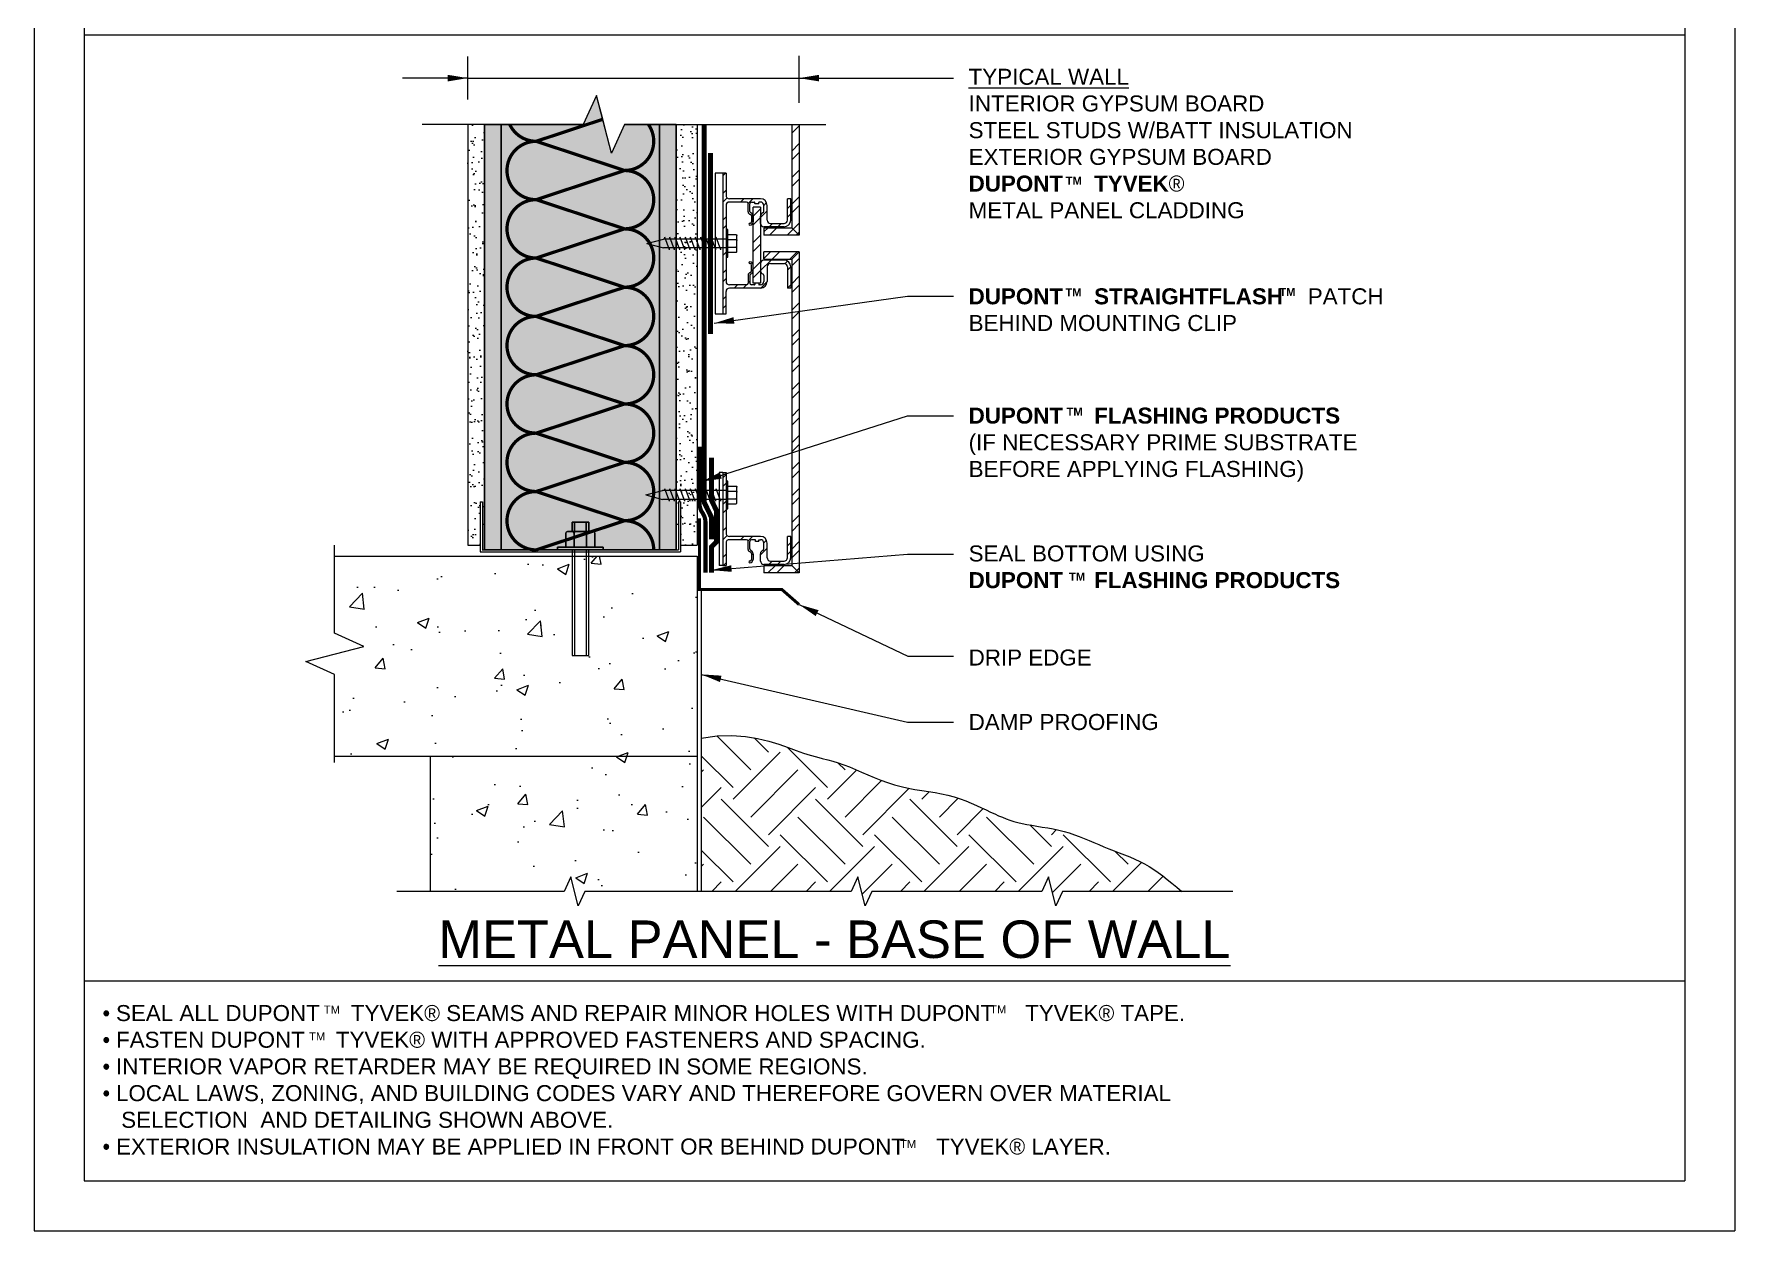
# Model space of a CAD drawing. Extents: x -129 to 51, y 0 to 100.
# Drawn here: x 0 to 51, y 0 to 35.9 of the extents above; entities that cross this region are included whole.
import ezdxf

# ---------------------------------------------------------------- set-up
doc = ezdxf.new("R2010")
doc.units = 0
doc.header["$LTSCALE"] = 1.5
doc.header["$MEASUREMENT"] = 0
doc.linetypes.add('CENTER', pattern=[2, 1.25, -0.25, 0.25, -0.25])
doc.linetypes.add('DASHED', pattern=[0.75, 0.5, -0.25])
doc.layers.get('0').update_dxf_attribs({"linetype": 'CONTINUOUS'})
doc.layers.get('DEFPOINTS').update_dxf_attribs({"linetype": 'CONTINUOUS'})
for name, color, linetype in [('8X11-TTB$0$B', 7, 'CONTINUOUS'), ('CLADDING', 252, 'CONTINUOUS'), ('DUPONT_FLASHING', 253, 'CENTER'), ('FLASHING', 124, 'CONTINUOUS'), ('INSULATION', 40, 'CONTINUOUS'), ('STRAIGHTFLASH', 252, 'CONTINUOUS'), ('STRUCTURE', 252, 'CONTINUOUS'), ('STRUCTURE_SHADING', 254, 'CONTINUOUS'), ('TEXT', 7, 'CONTINUOUS'), ('TITLE', 7, 'CONTINUOUS'), ('TYVEK', 160, 'DASHED')]:
    doc.layers.add(name, color=color, linetype=linetype)
doc.styles.add('DETAILS', font='sanss___.ttf', dxfattribs={"height": 1})
doc.dimstyles.new('TYVEKDETAILS', dxfattribs={"dimscale": 6, "dimtxt": 1.5, "dimasz": 0.1, "dimexe": 0.75, "dimexo": 0.75, "dimgap": 0.75, "dimtad": 0, "dimtih": 1, "dimtoh": 1, "dimdec": 4, "dimzin": 0, "dimtxsty": 'DETAILS', "dimcen": 0.0625, "dimazin": 3, "dimtfac": 1, "dimtdec": 4, "dimtofl": 0, "dimtmove": 0, "dimatfit": 3, "dimtolj": 1, "dimtzin": 0})
pattern_1 = [(37.5, (48.19658, 6.2211), (-0.0157483, 0.481706), [0, -0.38, 0, -0.425, 0, -0.40625]), (7.5, (48.1966, 6.2211), (0.442444, 0.7055365), [0, -0.205, 0, -0.3425, 0, -0.13125]), (327.5, (47.88908, 6.2211), (0.7785355, 0.0014148), [0, -0.125, 0, -0.45, 0, -0.5875]), (317.5, (47.8891, 6.2211), (0.751532, 0.219419), [0, -0.0625, 0, -0.295, 0, -0.3375])]
pattern_2 = [(45, (47.4728, 6.2211), (-0.3977476, 0.3977476), []), (45, (47.738, 6.2211), (-0.3977476, 0.3977476), [])]

# ---------------------------------------------------------------- blocks, each defined once
blk = doc.blocks.new('BRK-SYM')
at = {"linetype": 'CONTINUOUS'}
for points in [[(-0.0788, 0.0011), (-0.0283, 0.1105)], [(-0.0283, 0.1105), (0.0283, -0.1105)], [(-0.4156, 0.0011), (-0.0788, 0.0011)], [(0.0283, -0.1105), (0.0798, 0.0011)], [(0.0798, 0.0011), (0.4167, 0.0011)]]:
    blk.add_lwpolyline(points, dxfattribs=at)

msp = doc.modelspace()

# ---------------------------------------------------------------- hatches: boundary and pattern name
at = {"layer": 'CLADDING'}
h = msp.add_hatch(dxfattribs=at)
h.set_pattern_fill('ANSI32', color=256, scale=1.5, style=0)
h.set_pattern_definition(pattern_2)
h.paths.add_polyline_path([(22.938, 29.356), (22.717, 29.136), (22.717, 19.955), (22.938, 19.734)])
h.paths.add_polyline_path([(22.938, 29.356), (21.882, 29.356), (21.882, 29.136), (22.717, 29.136)])
h.paths.add_polyline_path([(22.717, 30.077), (21.882, 30.077), (21.882, 29.856), (22.938, 29.856)])
h.paths.add_polyline_path([(22.938, 33.167), (22.717, 33.167), (22.717, 30.077), (22.938, 29.856)])
h.paths.add_polyline_path([(22.717, 19.955), (21.882, 19.955), (21.882, 19.734), (22.938, 19.734)])
h = msp.add_hatch(dxfattribs=at)
h.set_pattern_fill('ANSI32', color=256, scale=1.5, style=0)
h.set_pattern_definition(pattern_2)
h.paths.add_polyline_path([(21.982, 28.466), (21.982, 28.906, -0.414214), (22.082, 29.006), (22.487, 29.006, -0.414214), (22.587, 28.906), (22.587, 28.266), (22.687, 28.266), (22.687, 28.906, 0.414214), (22.487, 29.106), (21.882, 29.106, 0.414214), (21.782, 29.006), (21.782, 28.786, 0.317837), (21.849, 28.692, -0.317837), (21.882, 28.644), (21.882, 28.466, -0.414214), (21.782, 28.366), (21.742, 28.366, -0.414214), (21.732, 28.376), (21.732, 28.406, 0.414214), (21.722, 28.416), (21.622, 28.416, 0.414214), (21.612, 28.406), (21.612, 28.376, -0.414214), (21.602, 28.366), (21.512, 28.366, -0.414214), (21.462, 28.416), (21.462, 28.644, -0.317837), (21.495, 28.692, 0.317837), (21.562, 28.786), (21.562, 28.956, 0.414214), (21.462, 29.056, 1), (21.462, 29.006, -0.414214), (21.512, 28.956), (21.512, 28.783, -0.356394), (21.472, 28.734, 0.356394), (21.412, 28.661), (21.412, 28.416, -0.414214), (21.362, 28.366), (20.848, 28.366, -0.414214), (20.748, 28.466), (20.748, 29.475), (20.648, 29.475), (20.648, 27.496), (20.748, 27.496), (20.748, 28.166, -0.414214), (20.848, 28.266), (21.782, 28.266, 0.414214)])
h.paths.add_polyline_path([(20.748, 30.747, -0.414214), (20.848, 30.847), (21.362, 30.847, -0.414214), (21.412, 30.797), (21.412, 30.552, 0.356394), (21.472, 30.478, -0.356394), (21.512, 30.429), (21.512, 30.257, -0.414214), (21.462, 30.207, 1), (21.462, 30.157, 0.414214), (21.562, 30.257), (21.562, 30.427, 0.317837), (21.495, 30.521, -0.317837), (21.462, 30.568), (21.462, 30.797, -0.414214), (21.512, 30.847), (21.602, 30.847, -0.414214), (21.612, 30.837), (21.612, 30.807, 0.414214), (21.622, 30.797), (21.722, 30.797, 0.414214), (21.732, 30.807), (21.732, 30.837, -0.414214), (21.742, 30.847), (21.782, 30.847, -0.414214), (21.882, 30.747), (21.882, 30.568, -0.317837), (21.849, 30.521, 0.317837), (21.782, 30.427), (21.782, 30.207, 0.414214), (21.882, 30.107), (22.487, 30.107, 0.414214), (22.687, 30.307), (22.687, 30.947), (22.587, 30.947), (22.587, 30.307, -0.414214), (22.487, 30.207), (22.082, 30.207, -0.414214), (21.982, 30.307), (21.982, 30.747, 0.414214), (21.782, 30.947), (20.848, 30.947, -0.414214), (20.748, 31.047), (20.748, 31.716), (20.648, 31.716), (20.648, 29.738), (20.748, 29.738)])
h = msp.add_hatch(dxfattribs=at)
h.set_pattern_fill('ANSI32', color=256, scale=1.5, style=0)
h.set_pattern_definition(pattern_2)
h.paths.add_polyline_path([(21.782, 30.697), (21.562, 30.697), (21.562, 28.416), (21.782, 28.416)])
h = msp.add_hatch(dxfattribs=at)
h.set_pattern_fill('ANSI32', color=256, scale=1.5, style=0)
h.set_pattern_definition([(45, (47.4728, 6.4474), (-0.397748, 0.397748), []), (45, (47.738, 6.4474), (-0.397748, 0.397748), [])])
h.paths.add_polyline_path([(20.748, 22.736), (20.648, 22.736), (20.648, 22.196), (20.748, 22.196)])
h.paths.add_polyline_path([(20.748, 21.934), (20.648, 21.934), (20.648, 19.955), (20.748, 19.955), (20.748, 20.625, -0.414214), (20.848, 20.725), (21.362, 20.725, -0.414214), (21.412, 20.675), (21.412, 20.43, 0.356394), (21.472, 20.356, -0.356394), (21.512, 20.307), (21.512, 20.135, -0.414214), (21.462, 20.085, 1), (21.462, 20.035, 0.414214), (21.562, 20.135), (21.562, 20.305, 0.317837), (21.495, 20.399, -0.317837), (21.462, 20.446), (21.462, 20.675, -0.414214), (21.512, 20.725), (21.632, 20.725), (21.632, 20.675), (21.732, 20.675), (21.732, 20.725), (21.782, 20.725, -0.414214), (21.882, 20.625), (21.882, 20.446, -0.317837), (21.849, 20.399, 0.317837), (21.782, 20.305), (21.782, 20.085, 0.414214), (21.882, 19.985), (22.487, 19.985, 0.414214), (22.687, 20.185), (22.687, 20.825), (22.587, 20.825), (22.587, 20.185, -0.414214), (22.487, 20.085), (22.082, 20.085, -0.414214), (21.982, 20.185), (21.982, 20.625, 0.414214), (21.782, 20.825), (20.848, 20.825, -0.414214), (20.748, 20.925)])
at = {"layer": 'STRUCTURE', "linetype": 'CONTINUOUS'}
h = msp.add_hatch(dxfattribs=at)
h.set_pattern_fill('AR-SAND,_I', color=253, scale=0.25, style=2)
h.set_pattern_definition(pattern_1)
h.paths.add_polyline_path([(13.506, 33.167), (13.006, 33.167), (13.006, 20.56), (13.381, 20.56), (13.381, 21.856), (13.444, 21.856), (13.444, 20.418), (13.506, 20.418)])
h = msp.add_hatch(dxfattribs=at)
h.set_pattern_fill('AR-SAND,_I', color=253, scale=0.25, style=2)
h.set_pattern_definition(pattern_1)
h.paths.add_polyline_path([(19.881, 33.167), (19.612, 33.167), (19.256, 33.167), (19.256, 20.418), (19.319, 20.418), (19.319, 21.856), (19.381, 21.856), (19.381, 20.56), (19.881, 20.56)])
h = msp.add_hatch(dxfattribs=at)
h.set_pattern_fill('AR-CONC', color=256, scale=0.5, style=0)
h.set_pattern_definition([(50, (47.4728, 6.221), (3.5863, -0.31376), [0.375, -4.125]), (355, (47.473, 6.221), (-0.69376, 3.76096), [0.3, -3.3]), (100.451, (47.7717, 6.195), (2.89255, 3.4472), [0.3187, -3.5057]), (46.184, (47.473, 7.221), (5.3362, -0.8276), [0.5625, -6.1875]), (96.636, (47.9175, 7.152), (4.6733, 4.8706), [0.47805, -5.25856]), (351.184, (47.473, 7.221), (4.6733, 4.8706), [0.45, -4.95]), (21, (47.9728, 6.971), (2.98454, -2.0131), [0.375, -4.125]), (326, (47.973, 6.971), (1.21658, 3.62575), [0.3, -3.3]), (71.451, (48.2215, 6.8033), (4.2011, 1.61265), [0.3187, -3.5057]), (37.5, (47.4728, 6.2211), (0.0608, 1.66447), [0, -3.26, 0, -3.35, 0, -3.3125]), (7.5, (47.4728, 6.2211), (1.31535, 1.97206), [0, -1.91, 0, -3.185, 0, -1.2625]), (327.5, (46.3578, 6.2211), (2.66911, -0.112774), [0, -1.25, 0, -3.9, 0, -5.175]), (317.5, (45.8578, 6.221), (2.91593, 0.50052), [0, -1.625, 0, -2.59, 0, -3.675])])
h.paths.add_polyline_path([(19.881, 20.231), (16.631, 20.231), (16.631, 17.25), (16.131, 17.25), (16.131, 20.231), (9.011, 20.231), (9.011, 17.923), (9.884, 17.52), (8.154, 17.076), (9.011, 16.681), (9.011, 14.231), (19.881, 14.231)])
h.paths.add_polyline_path([(19.881, 14.231), (11.881, 14.231), (11.881, 10.179), (15.896, 10.179), (16.098, 10.616), (16.32, 9.751), (16.517, 10.179), (19.881, 10.179)])
h.paths.add_polyline_path([(16.631, 20.231), (16.556, 20.231), (16.556, 17.25), (16.631, 17.25)], flags=17)
h.paths.add_polyline_path([(16.556, 20.231), (16.206, 20.231), (16.206, 17.25), (16.556, 17.25)], flags=17)
h.paths.add_polyline_path([(16.206, 20.231), (16.131, 20.231), (16.131, 17.25), (16.206, 17.25)], flags=17)
at = {"layer": 'STRUCTURE'}
h = msp.add_hatch(dxfattribs=at)
h.set_pattern_fill('EARTH', color=256, scale=8, angle=45, style=0)
h.set_pattern_definition([(45, (47.4728, 6.221), (2e-16, 2.82843), [2, -2]), (45, (46.9425, 6.7514), (2e-16, 2.82843), [2, -2]), (45, (46.4122, 7.2818), (2e-16, 2.82843), [2, -2]), (135, (46.4122, 7.6353), (-2.82843, 4e-16), [2, -2]), (135, (46.9425, 8.1656), (-2.82843, 4e-16), [2, -2]), (135, (47.4728, 8.696), (-2.82843, 4e-16), [2, -2])])
h.paths.add_polyline_path([(30.069, 12.136), (29.913, 12.162), (29.764, 12.188), (29.624, 12.216), (29.494, 12.246), (29.373, 12.279), (29.258, 12.316), (29.146, 12.356), (29.036, 12.401), (28.923, 12.449), (28.807, 12.502), (28.683, 12.56), (28.551, 12.623), (28.41, 12.689), (28.26, 12.757), (28.102, 12.825), (27.937, 12.891), (27.765, 12.954), (27.586, 13.011), (27.401, 13.062), (27.211, 13.105), (27.017, 13.141), (26.818, 13.174), (26.616, 13.207), (26.413, 13.24), (26.208, 13.278), (26.003, 13.322), (25.798, 13.376), (25.594, 13.441), (25.393, 13.514), (25.194, 13.593), (25, 13.676), (24.81, 13.758), (24.626, 13.838), (24.448, 13.912), (24.277, 13.978), (24.114, 14.034), (23.955, 14.082), (23.796, 14.125), (23.632, 14.168), (23.46, 14.214), (23.276, 14.266), (23.075, 14.328), (22.853, 14.403), (22.607, 14.493), (22.334, 14.59), (22.031, 14.685), (21.697, 14.767), (21.33, 14.827), (20.927, 14.856), (20.487, 14.843), (20.006, 14.779), (20.006, 10.179), (24.497, 10.179), (24.699, 10.616), (24.921, 9.751), (25.118, 10.179), (30.213, 10.179), (30.414, 10.616), (30.636, 9.751), (30.834, 10.179), (34.412, 10.179), (34.265, 10.305), (34.12, 10.427), (33.98, 10.541), (33.844, 10.647), (33.71, 10.745), (33.576, 10.837), (33.439, 10.923), (33.299, 11.002), (33.154, 11.077), (33.004, 11.147), (32.851, 11.213), (32.696, 11.277), (32.54, 11.338), (32.384, 11.399), (32.229, 11.459), (32.077, 11.52), (31.927, 11.582), (31.78, 11.645), (31.634, 11.707), (31.488, 11.767), (31.341, 11.826), (31.193, 11.881), (31.041, 11.932), (30.885, 11.977), (30.724, 12.017), (30.56, 12.052), (30.395, 12.082), (30.23, 12.11)])
at = {"layer": 'STRUCTURE_SHADING', "linetype": 'CONTINUOUS'}
h = msp.add_hatch(color=256, dxfattribs=at)
h.paths.add_polyline_path([(15.056, 32.668, -0.289176), (14.266, 33.167), (14.006, 33.167), (14.006, 20.418), (15.056, 20.418, -1), (15.056, 22.168, -1), (15.056, 23.918, -1), (15.056, 25.668, -1), (15.056, 27.418, -1), (15.056, 29.168, -1), (15.056, 30.918, -1)])
h.paths.add_polyline_path([(18.756, 33.167), (18.425, 33.167, -0.605207), (17.706, 31.793, -1), (17.706, 30.043, -1), (17.706, 28.293, -1), (17.706, 26.543, -1), (17.706, 24.793, -1), (17.706, 23.043), (15.056, 23.918, 1), (15.056, 22.168, 1), (15.056, 20.418), (15.944, 20.712), (15.944, 20.916, -0.414214), (15.994, 20.966), (16.131, 20.966), (16.131, 21.25), (16.631, 21.25), (16.631, 20.966), (16.716, 20.966), (17.706, 21.293, -0.414214), (18.581, 20.418), (18.756, 20.418)])
h.paths.add_polyline_path([(16.867, 34.041), (16.464, 33.167), (14.266, 33.167, 0.289176), (15.056, 32.668), (17.05, 33.327)])
h.paths.add_polyline_path([(17.05, 33.327), (15.056, 32.668), (17.706, 31.793, 0.605207), (18.425, 33.167), (17.706, 33.167), (17.311, 32.31)])
h.paths.add_polyline_path([(17.706, 31.793), (15.056, 32.668, 1), (15.056, 30.918)])
h.paths.add_polyline_path([(17.706, 31.793), (15.056, 30.918), (17.706, 30.043, 1)], flags=17)
h.paths.add_polyline_path([(17.706, 30.043), (15.056, 30.918, 1), (15.056, 29.168)])
h.paths.add_polyline_path([(17.706, 30.043), (15.056, 29.168), (17.706, 28.293, 1)], flags=17)
h.paths.add_polyline_path([(15.056, 29.168, 1), (15.056, 27.418), (17.706, 28.293)])
h.paths.add_polyline_path([(17.706, 28.293), (15.056, 27.418), (17.706, 26.543, 1)], flags=17)
h.paths.add_polyline_path([(15.056, 27.418, 1), (15.056, 25.668), (17.706, 26.543)])
h.paths.add_polyline_path([(17.706, 26.543), (15.056, 25.668), (17.706, 24.793, 1)], flags=17)
h.paths.add_polyline_path([(15.056, 25.668, 1), (15.056, 23.918), (17.706, 24.793)])
h.paths.add_polyline_path([(17.706, 24.793), (15.056, 23.918), (17.706, 23.043, 1)], flags=17)
h.paths.add_polyline_path([(17.706, 21.293), (16.716, 20.966), (16.769, 20.966, -0.414214), (16.819, 20.916), (16.819, 20.504), (17.069, 20.504), (17.069, 20.418), (18.581, 20.418, 0.414214)], flags=17)
h.paths.add_polyline_path([(17.069, 20.504), (15.694, 20.504), (15.694, 20.418), (17.069, 20.418)], flags=17)
h.paths.add_polyline_path([(15.694, 20.504), (15.944, 20.504), (15.944, 20.712), (15.056, 20.418), (15.694, 20.418)], flags=17)
h.paths.add_polyline_path([(16.194, 20.794), (15.944, 20.712), (15.944, 20.504), (16.194, 20.504)], flags=17)
h.paths.add_polyline_path([(16.569, 20.916, 0.007613), (16.569, 20.918), (16.194, 20.794), (16.194, 20.504), (16.569, 20.504)], flags=17)
h.paths.add_polyline_path([(16.819, 20.916, 0.414214), (16.769, 20.966), (16.716, 20.966), (16.569, 20.918, 0.007691), (16.569, 20.916), (16.569, 20.504), (16.819, 20.504)], flags=17)
h.paths.add_polyline_path([(16.716, 20.966), (16.619, 20.966, 0.405232), (16.569, 20.918)], flags=16)
h.paths.add_polyline_path([(16.619, 20.966), (16.556, 20.966), (16.519, 20.966, -0.405322), (16.569, 20.918), (16.569, 20.918, -0.405232)], flags=17)
h.paths.add_polyline_path([(16.519, 20.966), (16.244, 20.966, 0.414214), (16.194, 20.916), (16.194, 20.794), (16.569, 20.918, 0.405322)], flags=17)
h.paths.add_polyline_path([(16.244, 20.966), (16.206, 20.966), (16.144, 20.966, -0.414214), (16.194, 20.916, -0.414214)], flags=17)
h.paths.add_polyline_path([(16.194, 20.916, 0.414214), (16.144, 20.966), (16.131, 20.966), (15.994, 20.966, 0.414214), (15.944, 20.916), (15.944, 20.712), (16.194, 20.794)], flags=17)
h.paths.add_polyline_path([(16.206, 21.25), (16.131, 21.25), (16.131, 20.966), (16.206, 20.966)], flags=17)
h.paths.add_polyline_path([(16.556, 21.25), (16.206, 21.25), (16.206, 20.966), (16.556, 20.966)], flags=17)
h.paths.add_polyline_path([(16.631, 21.25), (16.556, 21.25), (16.556, 20.966), (16.631, 20.966)], flags=17)
for points in [[(14.006, 33.167), (13.506, 33.167), (13.506, 20.418), (14.006, 20.418)], [(19.256, 33.167), (18.756, 33.167), (18.756, 20.418), (19.256, 20.418)]]:
    msp.add_hatch(color=256, dxfattribs=at).paths.add_polyline_path(points)

# ---------------------------------------------------------------- linework, layer by layer
at = {"layer": '8X11-TTB$0$B', "color": 7}
for p, q in [((1.5, 64.5), (1.5, 1.5)), ((49.5, 64.5), (49.5, 1.5)), ((1.5, 7.5), (49.5, 7.5)), ((1.5, 1.5), (49.5, 1.5))]:
    msp.add_line(p, q, dxfattribs=at)
at = {"layer": 'CLADDING'}
for p, q in [((22.717, 33.167), (22.717, 30.077)), ((22.938, 33.167), (22.938, 29.856)), ((20.748, 31.716), (20.748, 31.047)), ((20.748, 30.747), (20.748, 28.466)), ((21.782, 30.947), (20.848, 30.947)), ((21.362, 30.847), (20.848, 30.847)), ((21.412, 30.552), (21.412, 30.797)), ((21.462, 30.568), (21.462, 30.797)), ((21.512, 30.847), (21.602, 30.847)), ((21.562, 28.416), (21.562, 30.697)), ((21.782, 30.697), (21.562, 30.697)), ((21.612, 30.807), (21.612, 30.837)), ((21.722, 30.797), (21.622, 30.797)), ((21.732, 30.807), (21.732, 30.837)), ((21.782, 30.847), (21.742, 30.847)), ((21.782, 30.697), (21.782, 28.416)), ((21.882, 30.568), (21.882, 30.747)), ((21.982, 30.307), (21.982, 30.747)), ((22.587, 30.307), (22.587, 30.947)), ((22.687, 30.947), (22.587, 30.947)), ((22.687, 30.307), (22.687, 30.947)), ((21.512, 30.477), (21.512, 30.477)), ((21.512, 30.429), (21.512, 30.257)), ((21.562, 30.427), (21.562, 30.257)), ((21.782, 30.207), (21.782, 30.427)), ((21.882, 30.527), (21.882, 30.527)), ((22.487, 30.107), (21.882, 30.107)), ((22.082, 30.207), (22.487, 30.207)), ((21.882, 30.077), (22.717, 30.077)), ((21.882, 30.077), (21.882, 29.856)), ((22.938, 29.856), (21.882, 29.856)), ((22.717, 30.077), (22.938, 29.856)), ((22.938, 29.356), (21.882, 29.356)), ((21.882, 29.136), (21.882, 29.356)), ((21.882, 29.136), (22.717, 29.136)), ((22.487, 29.106), (21.882, 29.106)), ((22.717, 29.136), (22.938, 29.356)), ((22.717, 29.136), (22.717, 19.955)), ((22.938, 29.356), (22.938, 19.734)), ((21.412, 28.661), (21.412, 28.416)), ((21.462, 28.644), (21.462, 28.416)), ((21.512, 28.783), (21.512, 28.956)), ((21.512, 28.736), (21.512, 28.736)), ((21.562, 28.786), (21.562, 28.956)), ((21.782, 29.006), (21.782, 28.786)), ((21.882, 28.686), (21.882, 28.686)), ((21.882, 28.644), (21.882, 28.466)), ((21.982, 28.906), (21.982, 28.466)), ((22.082, 29.006), (22.487, 29.006)), ((22.587, 28.906), (22.587, 28.266)), ((22.687, 28.906), (22.687, 28.266)), ((20.748, 27.496), (20.748, 28.166)), ((21.362, 28.366), (20.848, 28.366)), ((21.782, 28.266), (20.848, 28.266)), ((21.602, 28.366), (21.512, 28.366)), ((21.782, 28.416), (21.562, 28.416)), ((21.612, 28.406), (21.612, 28.376)), ((21.732, 28.406), (21.732, 28.376)), ((21.782, 28.366), (21.742, 28.366)), ((22.687, 28.266), (22.587, 28.266)), ((20.427, 27.496), (20.748, 27.496)), ((20.648, 22.736), (20.538, 22.736)), ((20.648, 22.736), (20.748, 22.736)), ((20.748, 22.736), (20.748, 20.925)), ((20.748, 20.625), (20.748, 19.955)), ((21.782, 20.825), (20.848, 20.825)), ((21.362, 20.725), (20.848, 20.725)), ((21.412, 20.43), (21.412, 20.675)), ((21.462, 20.446), (21.462, 20.675)), ((21.632, 20.725), (21.512, 20.725)), ((21.632, 20.675), (21.632, 20.725)), ((21.732, 20.675), (21.632, 20.675)), ((21.732, 20.675), (21.732, 20.725)), ((21.732, 20.725), (21.782, 20.725)), ((21.882, 20.446), (21.882, 20.625)), ((21.882, 20.405), (21.882, 20.405)), ((21.982, 20.185), (21.982, 20.625)), ((22.587, 20.185), (22.587, 20.825)), ((22.687, 20.825), (22.587, 20.825)), ((22.687, 20.185), (22.687, 20.825)), ((20.648, 19.955), (20.748, 19.955)), ((21.512, 20.355), (21.512, 20.355)), ((21.512, 20.307), (21.512, 20.135)), ((21.562, 20.305), (21.562, 20.135)), ((21.782, 20.085), (21.782, 20.305)), ((22.487, 19.985), (21.882, 19.985)), ((21.882, 19.955), (22.717, 19.955)), ((21.882, 19.955), (21.882, 19.734)), ((22.082, 20.085), (22.487, 20.085)), ((22.717, 19.955), (22.938, 19.734)), ((22.938, 19.734), (21.882, 19.734))]:
    msp.add_line(p, q, dxfattribs=at)
for centre, radius, start, end in [((20.848, 31.047), 0.1, 180, 270), ((20.848, 30.747), 0.1, 90, 180), ((21.362, 30.797), 0.05, 360, 90), ((21.512, 30.797), 0.05, 90, 180), ((21.602, 30.837), 0.01, 0, 90), ((21.622, 30.807), 0.01, 180, 270), ((21.722, 30.807), 0.01, 270, 0), ((21.742, 30.837), 0.01, 90, 180), ((21.782, 30.747), 0.2, 0, 90), ((21.782, 30.747), 0.1, 0, 90), ((21.487, 30.552), 0.075, 180, 258.463), ((21.462, 30.182), 0.025, 90, 270), ((21.512, 30.568), 0.05, 180, 250.5288), ((21.462, 30.257), 0.1, 270, 0), ((21.462, 30.257), 0.05, 270, 0), ((21.462, 30.429), 0.05, 0, 78.463), ((21.462, 30.427), 0.1, 0, 70.5288), ((21.882, 30.427), 0.1, 109.4712, 180), ((21.882, 30.207), 0.1, 180, 270), ((21.832, 30.568), 0.05, 289.4712, 0), ((22.082, 30.307), 0.1, 180, 270), ((22.487, 30.307), 0.1, 270, 0), ((22.487, 30.307), 0.2, 270, 0), ((21.882, 29.006), 0.1, 90, 180), ((22.487, 28.906), 0.2, 0, 90), ((21.487, 28.661), 0.075, 101.537, 180), ((21.462, 29.031), 0.025, 90, 270), ((21.462, 28.956), 0.1, 0, 90), ((21.462, 28.956), 0.05, 0, 90), ((21.512, 28.644), 0.05, 109.4712, 180), ((21.462, 28.783), 0.05, 281.537, 0), ((21.462, 28.786), 0.1, 289.4712, 0), ((21.882, 28.786), 0.1, 180, 250.5288), ((21.832, 28.644), 0.05, 0, 70.5288), ((22.082, 28.906), 0.1, 90, 180), ((22.487, 28.906), 0.1, 0, 90), ((20.848, 28.466), 0.1, 180, 270), ((20.848, 28.166), 0.1, 90, 180), ((21.362, 28.416), 0.05, 270, 0), ((21.512, 28.416), 0.05, 180, 270), ((21.602, 28.376), 0.01, 270, 0), ((21.622, 28.406), 0.01, 90, 180), ((21.722, 28.406), 0.01, 0, 90), ((21.742, 28.376), 0.01, 180, 270), ((21.782, 28.466), 0.1, 270, 0), ((21.782, 28.466), 0.2, 270, 0), ((20.848, 20.925), 0.1, 180, 270), ((20.848, 20.625), 0.1, 90, 180), ((21.362, 20.675), 0.05, 360, 90), ((21.487, 20.43), 0.075, 180, 258.463), ((21.512, 20.675), 0.05, 90, 180), ((21.512, 20.446), 0.05, 180, 250.5288), ((21.782, 20.625), 0.2, 360, 90), ((21.782, 20.625), 0.1, 360, 90), ((21.832, 20.446), 0.05, 289.4712, 0), ((21.462, 20.06), 0.025, 90, 270), ((21.462, 20.135), 0.1, 270, 0), ((21.462, 20.135), 0.05, 270, 0), ((21.462, 20.307), 0.05, 0, 78.463), ((21.462, 20.305), 0.1, 0, 70.5288), ((21.882, 20.305), 0.1, 109.4712, 180), ((21.882, 20.085), 0.1, 180, 270), ((22.082, 20.185), 0.1, 180, 270), ((22.487, 20.185), 0.1, 270, 360), ((22.487, 20.185), 0.2, 270, 360)]:
    msp.add_arc(centre, radius, start, end, dxfattribs=at)
at = {"layer": 'DEFPOINTS'}
for p, q in [((0, 66), (0, 0)), ((51, 66), (51, 0)), ((0, 0), (51, 0))]:
    msp.add_line(p, q, dxfattribs=at)
at = {"layer": 'DUPONT_FLASHING', "const_width": 0.125}
msp.add_lwpolyline([(19.954, 23.518), (19.954, 21.814, 0.152741), (20.043, 21.529, -0.152741), (20.132, 21.244), (20.132, 19.734)], format="xyb", dxfattribs=at)
at = {"layer": 'FLASHING', "const_width": 0.09}
msp.add_lwpolyline([(19.954, 21.366), (19.954, 19.234), (22.419, 19.234), (22.938, 18.78)], dxfattribs=at)
msp.add_lwpolyline([(19.954, 19.011), (19.954, 19.011)], close=True, dxfattribs=at)
at = {"layer": 'INSULATION', "const_width": 0.0975}
for points in [[(14.266, 33.167, 0.289176), (15.056, 32.668)], [(17.706, 31.793, 0.605207), (18.425, 33.167, 0.605207)], [(17.706, 31.793), (15.056, 32.668, 1), (15.056, 30.918)], [(17.706, 30.043, 1), (17.706, 31.793), (15.056, 30.918)], [(17.706, 30.043), (15.056, 30.918, 1), (15.056, 29.168)], [(17.706, 28.293, 1), (17.706, 30.043), (15.056, 29.168)], [(17.706, 28.293), (15.056, 29.168, 1), (15.056, 27.418)], [(17.706, 26.543, 1), (17.706, 28.293), (15.056, 27.418)], [(17.706, 26.543), (15.056, 27.418, 1), (15.056, 25.668)], [(17.706, 24.793, 1), (17.706, 26.543), (15.056, 25.668)], [(17.706, 24.793), (15.056, 25.668, 1), (15.056, 23.918)], [(17.706, 23.043, 1), (17.706, 24.793), (15.056, 23.918)], [(17.706, 23.043), (15.056, 23.918, 1), (15.056, 22.168)], [(17.706, 21.293, 1), (17.706, 23.043), (15.056, 22.168)], [(17.706, 21.293), (15.056, 22.168, 1), (15.056, 20.418)], [(18.581, 20.418, 0.414214), (17.706, 21.293), (15.056, 20.418)]]:
    msp.add_lwpolyline(points, format="xyb", dxfattribs=at)
msp.add_lwpolyline([(17.05, 33.327), (15.056, 32.668)], dxfattribs=at)
at = {"layer": 'STRAIGHTFLASH', "linetype": 'CONTINUOUS', "const_width": 0.15}
for points in [[(20.285, 26.892), (20.285, 32.321)], [(20.312, 23.188), (20.312, 21.909), (20.459, 21.6), (20.459, 21.327)], [(20.312, 19.734), (20.312, 20.513), (20.459, 20.66), (20.459, 21.327)]]:
    msp.add_lwpolyline(points, dxfattribs=at)
at = {"layer": 'STRUCTURE'}
for p, q in [((13.506, 33.167), (11.642, 33.167)), ((13.006, 33.167), (13.006, 20.56)), ((13.506, 33.167), (13.506, 20.418)), ((14.006, 33.167), (14.006, 20.418)), ((18.756, 33.167), (18.756, 20.418)), ((19.256, 33.167), (19.256, 20.418)), ((19.256, 33.167), (19.881, 33.167)), ((19.76, 33.167), (23.738, 33.167)), ((19.881, 33.167), (19.881, 20.56)), ((20.427, 31.716), (20.427, 27.496)), ((20.748, 31.716), (20.427, 31.716)), ((20.648, 31.716), (20.648, 27.496)), ((18.377, 29.606), (18.872, 29.738)), ((18.377, 29.606), (18.872, 29.475)), ((20.748, 29.738), (18.872, 29.738)), ((20.748, 29.475), (18.872, 29.475)), ((20.538, 22.736), (20.538, 19.955)), ((20.648, 22.736), (20.648, 19.955)), ((18.347, 22.065), (18.842, 22.196)), ((18.347, 22.065), (18.842, 21.934)), ((20.748, 22.196), (18.842, 22.196)), ((20.748, 21.934), (18.842, 21.934)), ((13.381, 21.856), (13.381, 20.356)), ((13.381, 21.856), (13.444, 21.856)), ((13.444, 21.856), (13.444, 20.418)), ((19.319, 21.856), (19.319, 20.418)), ((19.381, 21.856), (19.319, 21.856)), ((19.381, 21.856), (19.381, 20.356)), ((16.206, 21.25), (16.206, 20.966)), ((16.556, 21.25), (16.556, 20.966)), ((13.006, 20.56), (13.381, 20.56)), ((13.444, 20.418), (19.319, 20.418)), ((16.131, 20.418), (16.131, 17.25)), ((16.631, 20.418), (16.131, 20.418)), ((16.206, 20.418), (16.206, 17.25)), ((16.556, 20.418), (16.556, 17.25)), ((16.631, 17.25), (16.631, 20.418)), ((19.381, 20.56), (19.881, 20.56)), ((9.011, 20.231), (19.881, 20.231)), ((13.381, 20.356), (19.381, 20.356)), ((19.881, 20.231), (19.881, 14.231)), ((20.648, 19.955), (20.538, 19.955)), ((20.006, 19.234), (20.006, 10.179)), ((16.131, 17.25), (16.631, 17.25)), ((9.011, 14.231), (19.881, 14.231)), ((11.881, 14.231), (11.881, 10.179)), ((19.881, 14.231), (19.881, 10.179)), ((15.896, 10.179), (10.881, 10.179)), ((24.497, 10.179), (16.517, 10.179)), ((30.213, 10.179), (25.118, 10.179)), ((35.949, 10.179), (30.834, 10.179))]:
    msp.add_line(p, q, dxfattribs=at)
at = {"layer": 'STRUCTURE', "linetype": 'CONTINUOUS'}
for p, q in [((19.051, 29.419), (18.912, 29.794)), ((18.912, 29.738), (18.912, 29.794)), ((19.205, 29.419), (19.066, 29.794)), ((19.066, 29.738), (19.066, 29.794)), ((19.36, 29.419), (19.221, 29.794)), ((19.221, 29.738), (19.221, 29.794)), ((19.514, 29.419), (19.375, 29.794)), ((19.375, 29.738), (19.375, 29.794)), ((19.669, 29.419), (19.53, 29.794)), ((19.53, 29.738), (19.53, 29.794)), ((19.823, 29.419), (19.684, 29.794)), ((19.684, 29.738), (19.684, 29.794)), ((19.978, 29.419), (19.838, 29.794)), ((19.838, 29.738), (19.838, 29.794)), ((20.132, 29.419), (19.993, 29.794)), ((19.993, 29.738), (19.993, 29.794)), ((20.286, 29.419), (20.147, 29.794)), ((20.147, 29.738), (20.147, 29.794)), ((20.441, 29.419), (20.302, 29.794)), ((20.302, 29.738), (20.302, 29.794)), ((20.595, 29.419), (20.456, 29.794)), ((20.456, 29.738), (20.456, 29.794)), ((19.051, 29.419), (19.051, 29.475)), ((19.205, 29.419), (19.205, 29.475)), ((19.36, 29.419), (19.36, 29.475)), ((19.514, 29.419), (19.514, 29.475)), ((19.669, 29.419), (19.669, 29.475)), ((19.823, 29.419), (19.823, 29.475)), ((19.978, 29.419), (19.978, 29.475)), ((20.132, 29.419), (20.132, 29.475)), ((20.286, 29.419), (20.286, 29.475)), ((20.441, 29.419), (20.441, 29.475)), ((20.595, 29.419), (20.595, 29.475)), ((19.051, 21.878), (18.912, 22.253)), ((18.912, 22.196), (18.912, 22.253)), ((19.051, 21.878), (19.051, 21.934)), ((19.205, 21.878), (19.066, 22.253)), ((19.066, 22.196), (19.066, 22.253)), ((19.205, 21.878), (19.205, 21.934)), ((19.36, 21.878), (19.221, 22.253)), ((19.221, 22.196), (19.221, 22.253)), ((19.36, 21.878), (19.36, 21.934)), ((19.514, 21.878), (19.375, 22.253)), ((19.375, 22.196), (19.375, 22.253)), ((19.514, 21.878), (19.514, 21.934)), ((19.669, 21.878), (19.53, 22.253)), ((19.53, 22.196), (19.53, 22.253)), ((19.669, 21.878), (19.669, 21.934)), ((19.823, 21.878), (19.684, 22.253)), ((19.684, 22.196), (19.684, 22.253)), ((19.823, 21.878), (19.823, 21.934)), ((19.978, 21.878), (19.838, 22.253)), ((19.838, 22.196), (19.838, 22.253)), ((19.978, 21.878), (19.978, 21.934)), ((20.132, 21.878), (19.993, 22.253)), ((19.993, 22.196), (19.993, 22.253)), ((20.132, 21.878), (20.132, 21.934)), ((20.286, 21.878), (20.147, 22.253)), ((20.147, 22.196), (20.147, 22.253)), ((20.286, 21.878), (20.286, 21.934)), ((20.441, 21.878), (20.302, 22.253)), ((20.302, 22.196), (20.302, 22.253)), ((20.441, 21.878), (20.441, 21.934)), ((20.595, 21.878), (20.456, 22.253)), ((20.456, 22.196), (20.456, 22.253)), ((20.595, 21.878), (20.595, 21.934))]:
    msp.add_line(p, q, dxfattribs=at)
at = {"layer": 'STRUCTURE'}
for points in [[(16.867, 34.041), (16.464, 33.167)], [(17.311, 32.31), (16.867, 34.041)], [(17.706, 33.167), (19.256, 33.167), (19.256, 20.418), (13.506, 20.418), (13.506, 33.167), (16.464, 33.167)], [(17.706, 33.167), (17.311, 32.31)], [(20.748, 29.194), (20.8, 29.194), (20.8, 30.019), (20.748, 30.019)], [(20.748, 21.653), (20.8, 21.653), (20.8, 22.478), (20.748, 22.478)], [(20.006, 14.779), (20.487, 14.843), (20.927, 14.856), (21.33, 14.827), (21.697, 14.767), (22.031, 14.685), (22.334, 14.59), (22.607, 14.493), (22.853, 14.403), (23.075, 14.328), (23.276, 14.266), (23.46, 14.214), (23.632, 14.168), (23.796, 14.125), (23.955, 14.082), (24.114, 14.034), (24.277, 13.978), (24.448, 13.912), (24.626, 13.838), (24.81, 13.758), (25, 13.676), (25.194, 13.593), (25.393, 13.514), (25.594, 13.441), (25.798, 13.376), (26.003, 13.322), (26.208, 13.278), (26.413, 13.24), (26.616, 13.207), (26.818, 13.174), (27.017, 13.141), (27.211, 13.105), (27.401, 13.062), (27.586, 13.011), (27.765, 12.954), (27.937, 12.891), (28.102, 12.825), (28.26, 12.757), (28.41, 12.689), (28.551, 12.623), (28.683, 12.56), (28.807, 12.502), (28.923, 12.449), (29.036, 12.401), (29.146, 12.356), (29.258, 12.316), (29.373, 12.279), (29.494, 12.246), (29.624, 12.216), (29.764, 12.188), (29.913, 12.162), (30.069, 12.136), (30.23, 12.11), (30.395, 12.082), (30.56, 12.052), (30.724, 12.017), (30.885, 11.977), (31.041, 11.932), (31.193, 11.881), (31.341, 11.826), (31.488, 11.767), (31.634, 11.707), (31.78, 11.645), (31.927, 11.582), (32.077, 11.52), (32.229, 11.459), (32.384, 11.399), (32.54, 11.338), (32.696, 11.277), (32.851, 11.213), (33.004, 11.147), (33.154, 11.077), (33.299, 11.002), (33.439, 10.923), (33.576, 10.837), (33.71, 10.745), (33.844, 10.647), (33.98, 10.541), (34.12, 10.427), (34.265, 10.305), (34.412, 10.179)], [(16.098, 10.616), (15.896, 10.179)], [(16.32, 9.751), (16.098, 10.616)], [(24.699, 10.616), (24.497, 10.179)], [(24.921, 9.751), (24.699, 10.616)], [(30.414, 10.616), (30.213, 10.179)], [(30.636, 9.751), (30.414, 10.616)], [(16.517, 10.179), (16.32, 9.751)], [(25.118, 10.179), (24.921, 9.751)], [(30.834, 10.179), (30.636, 9.751)]]:
    msp.add_lwpolyline(points, dxfattribs=at)
for points in [[(20.8, 29.869), (21.047, 29.869, -0.414214), (21.077, 29.839)], [(20.8, 29.344), (21.047, 29.344, 0.414214), (21.077, 29.374), (21.077, 29.839)], [(20.8, 29.719), (21.047, 29.719, -0.414214), (21.077, 29.689)], [(20.8, 29.494), (21.047, 29.494, 0.414214), (21.077, 29.524)], [(21.077, 29.464, 0.414214), (21.047, 29.494)], [(20.8, 22.328), (21.047, 22.328, -0.414214), (21.077, 22.298)], [(20.8, 21.803), (21.047, 21.803, 0.414214), (21.077, 21.833), (21.077, 22.298)], [(20.8, 22.178), (21.047, 22.178, -0.414214), (21.077, 22.148)], [(20.8, 21.953), (21.047, 21.953, 0.414214), (21.077, 21.983)], [(21.077, 21.923, 0.414214), (21.047, 21.953)]]:
    msp.add_lwpolyline(points, format="xyb", dxfattribs=at)
for points in [[(15.944, 20.504), (16.194, 20.504), (16.194, 20.916, 0.414214), (16.144, 20.966), (15.994, 20.966, 0.414214), (15.944, 20.916)], [(16.194, 20.504), (16.569, 20.504), (16.569, 20.916, 0.414214), (16.519, 20.966), (16.244, 20.966, 0.414214), (16.194, 20.916)], [(16.569, 20.504), (16.819, 20.504), (16.819, 20.916, 0.414214), (16.769, 20.966), (16.619, 20.966, 0.414214), (16.569, 20.916)]]:
    msp.add_lwpolyline(points, format="xyb", close=True, dxfattribs=at)
for points in [[(16.131, 20.966), (16.131, 21.25), (16.631, 21.25), (16.631, 20.966)], [(15.694, 20.504), (17.069, 20.504), (17.069, 20.418), (15.694, 20.418)]]:
    msp.add_lwpolyline(points, close=True, dxfattribs=at)
for centre in [(21.047, 29.749), (21.047, 22.208)]:
    msp.add_arc(centre, 0.03, 270, 0, dxfattribs=at)
at = {"layer": 'STRUCTURE_SHADING', "color": 252, "linetype": 'CONTINUOUS'}
for p, q in [((16.867, 34.041), (16.464, 33.167)), ((17.05, 33.327), (16.867, 34.041)), ((14.006, 33.167), (13.506, 33.167)), ((13.506, 33.167), (13.506, 20.418)), ((14.006, 20.418), (14.006, 33.167)), ((14.266, 33.167), (14.006, 33.167)), ((14.006, 33.167), (14.006, 20.418)), ((16.464, 33.167), (14.266, 33.167)), ((17.311, 32.31), (17.05, 33.327)), ((17.706, 33.167), (17.311, 32.31)), ((18.425, 33.167), (17.706, 33.167)), ((18.756, 33.167), (18.425, 33.167)), ((19.256, 33.167), (18.756, 33.167)), ((18.756, 33.167), (18.756, 20.418)), ((18.756, 20.418), (18.756, 33.167)), ((19.256, 20.418), (19.256, 33.167)), ((15.944, 20.712), (15.944, 20.916)), ((15.944, 20.916), (15.944, 20.712)), ((15.994, 20.966), (16.131, 20.966)), ((16.131, 20.966), (15.994, 20.966)), ((16.131, 20.966), (16.131, 21.25)), ((16.131, 21.25), (16.631, 21.25)), ((16.206, 21.25), (16.131, 21.25)), ((16.131, 21.25), (16.131, 20.966)), ((16.144, 20.966), (16.131, 20.966)), ((16.131, 20.966), (16.206, 20.966)), ((16.244, 20.966), (16.144, 20.966)), ((16.194, 20.916), (16.194, 20.794)), ((16.194, 20.794), (16.194, 20.916)), ((16.206, 20.966), (16.206, 21.25)), ((16.556, 21.25), (16.206, 21.25)), ((16.206, 21.25), (16.206, 20.966)), ((16.206, 20.966), (16.556, 20.966)), ((16.519, 20.966), (16.244, 20.966)), ((16.619, 20.966), (16.519, 20.966)), ((16.556, 20.966), (16.556, 21.25)), ((16.631, 21.25), (16.556, 21.25)), ((16.556, 21.25), (16.556, 20.966)), ((16.556, 20.966), (16.631, 20.966)), ((16.569, 20.504), (16.569, 20.916)), ((16.569, 20.916), (16.569, 20.504)), ((16.716, 20.966), (16.619, 20.966)), ((16.631, 21.25), (16.631, 20.966)), ((16.631, 20.966), (16.631, 21.25)), ((16.631, 20.966), (16.716, 20.966)), ((16.716, 20.966), (16.769, 20.966)), ((16.769, 20.966), (16.716, 20.966)), ((16.819, 20.916), (16.819, 20.504)), ((16.819, 20.504), (16.819, 20.916)), ((13.506, 20.418), (14.006, 20.418)), ((14.006, 20.418), (15.056, 20.418)), ((15.056, 20.418), (15.694, 20.418)), ((15.694, 20.504), (15.944, 20.504)), ((15.694, 20.418), (15.694, 20.504)), ((17.069, 20.504), (15.694, 20.504)), ((15.694, 20.504), (15.694, 20.418)), ((15.694, 20.418), (17.069, 20.418)), ((15.944, 20.504), (15.944, 20.712)), ((15.944, 20.712), (15.944, 20.504)), ((15.944, 20.504), (16.194, 20.504)), ((16.194, 20.504), (16.194, 20.794)), ((16.194, 20.794), (16.194, 20.504)), ((16.194, 20.504), (16.569, 20.504)), ((16.569, 20.504), (16.819, 20.504)), ((16.819, 20.504), (17.069, 20.504)), ((17.069, 20.504), (17.069, 20.418)), ((17.069, 20.418), (17.069, 20.504)), ((17.069, 20.418), (18.581, 20.418)), ((18.581, 20.418), (18.756, 20.418)), ((18.756, 20.418), (19.256, 20.418))]:
    msp.add_line(p, q, dxfattribs=at)
at = {"layer": 'STRUCTURE_SHADING', "color": 40, "linetype": 'CONTINUOUS'}
for p, q in [((17.05, 33.327), (15.056, 32.668)), ((15.056, 32.668), (17.05, 33.327)), ((15.056, 32.668), (17.706, 31.793)), ((17.706, 31.793), (15.056, 32.668)), ((15.056, 30.918), (17.706, 31.793)), ((17.706, 31.793), (15.056, 30.918)), ((15.056, 30.918), (17.706, 30.043)), ((17.706, 30.043), (15.056, 30.918)), ((15.056, 29.168), (17.706, 30.043)), ((17.706, 30.043), (15.056, 29.168)), ((15.056, 29.168), (17.706, 28.293)), ((17.706, 28.293), (15.056, 29.168)), ((15.056, 27.418), (17.706, 28.293)), ((17.706, 28.293), (15.056, 27.418)), ((15.056, 27.418), (17.706, 26.543)), ((17.706, 26.543), (15.056, 27.418)), ((15.056, 25.668), (17.706, 26.543)), ((17.706, 26.543), (15.056, 25.668)), ((15.056, 25.668), (17.706, 24.793)), ((17.706, 24.793), (15.056, 25.668)), ((15.056, 23.918), (17.706, 24.793)), ((17.706, 24.793), (15.056, 23.918)), ((15.056, 23.918), (17.706, 23.043)), ((17.706, 23.043), (15.056, 23.918)), ((15.056, 22.168), (17.706, 23.043)), ((17.706, 23.043), (15.056, 22.168)), ((15.056, 22.168), (17.706, 21.293)), ((17.706, 21.293), (15.056, 22.168)), ((16.569, 20.918), (16.194, 20.794)), ((16.194, 20.794), (16.569, 20.918)), ((16.716, 20.966), (16.569, 20.918)), ((16.569, 20.918), (16.716, 20.966)), ((16.569, 20.918), (16.569, 20.918)), ((16.716, 20.966), (17.706, 21.293)), ((17.706, 21.293), (16.716, 20.966)), ((15.056, 20.418), (15.944, 20.712)), ((15.944, 20.712), (15.056, 20.418)), ((16.194, 20.794), (15.944, 20.712)), ((15.944, 20.712), (16.194, 20.794))]:
    msp.add_line(p, q, dxfattribs=at)
for centre, start, end in [((15.056, 33.543), 205.4855, 270), ((15.056, 33.543), 205.4855, 270), ((17.706, 32.668), 270, 34.7305), ((17.706, 32.668), 270, 34.7305), ((15.056, 31.793), 90, 270), ((15.056, 31.793), 90, 270), ((17.706, 30.918), 270, 90), ((17.706, 30.918), 270, 90), ((15.056, 30.043), 90, 270), ((15.056, 30.043), 90, 270), ((17.706, 29.168), 270, 90), ((17.706, 29.168), 270, 90), ((15.056, 28.293), 90, 270), ((15.056, 28.293), 90, 270), ((17.706, 27.418), 270, 90), ((17.706, 27.418), 270, 90), ((15.056, 26.543), 90, 270), ((15.056, 26.543), 90, 270), ((17.706, 25.668), 270, 90), ((17.706, 25.668), 270, 90), ((15.056, 24.793), 90, 270), ((15.056, 24.793), 90, 270), ((17.706, 23.918), 270, 90), ((17.706, 23.918), 270, 90), ((15.056, 23.043), 90, 270), ((15.056, 23.043), 90, 270), ((17.706, 22.168), 270, 90), ((17.706, 22.168), 270, 90), ((15.056, 21.293), 90, 270), ((15.056, 21.293), 90, 270), ((17.706, 20.418), 0, 90), ((17.706, 20.418), 0, 90)]:
    msp.add_arc(centre, 0.875, start, end, dxfattribs=at)
at = {"layer": 'STRUCTURE_SHADING', "color": 252, "linetype": 'CONTINUOUS'}
for centre, start, end in [((15.994, 20.916), 90, 180), ((15.994, 20.916), 90, 180), ((16.144, 20.916), 0, 90), ((16.144, 20.916), 360, 90), ((16.244, 20.916), 90, 180), ((16.244, 20.916), 90, 180), ((16.519, 20.916), 1.7448, 90), ((16.519, 20.916), 1.7448, 90), ((16.619, 20.916), 90, 178.2374), ((16.619, 20.916), 90, 178.2374), ((16.519, 20.916), 360, 1.7448), ((16.619, 20.916), 178.2374, 180), ((16.769, 20.916), 360, 90), ((16.769, 20.916), 360, 90)]:
    msp.add_arc(centre, 0.05, start, end, dxfattribs=at)
at = {"layer": 'TEXT'}
for p, q in [((13.006, 33.917), (13.006, 35.206)), ((22.938, 33.825), (22.938, 35.226)), ((13.006, 34.562), (22.938, 34.562))]:
    msp.add_line(p, q, dxfattribs=at)
at = {"layer": 'TITLE', "linetype": 'CONTINUOUS'}
msp.add_line((49.5, 35.845), (1.5, 35.845), dxfattribs=at)
at = {"layer": 'TYVEK', "const_width": 0.15}
msp.add_lwpolyline([(20.097, 21.861), (20.097, 33.167)], dxfattribs=at)
msp.add_lwpolyline([(20.317, 20.735), (20.317, 21.364, 0.114063), (20.307, 21.408), (20.107, 21.817, -0.114063), (20.097, 21.861)], format="xyb", dxfattribs=at)

# ---------------------------------------------------------------- block references
at = {"layer": 'STRUCTURE', "xscale": 7.832334506948257, "yscale": 7.832334506948229, "zscale": 7.832334506948232, "rotation": 90}
msp.add_blockref('BRK-SYM', (9.019, 17.298), dxfattribs=at)

# ---------------------------------------------------------------- texts
at = {"layer": 'TEXT', "style": 'DETAILS'}
for s, insert, char_height, width, attachment_point in [('{\\fArial|b0|i0|c0|p34;\\LTYPICAL WALL\\P}INTERIOR GYPSUM BOARD\\PSTEEL STUDS W/BATT INSULATION\\PEXTERIOR GYPSUM BOARD\\P{\\fSansSerif|b1|i0|c2|p2;DUPONT     TYVEK\\fSymbol|b0|i0|c2|p18;â }\\PMETAL PANEL CLADDING', (28.023, 34.842), 0.48, 17.52022, 1), ('{\\fSansSerif|b1|i0|c2|p2;DUPONT     STRAIGHTFLASH    }PATCH\\PBEHIND MOUNTING CLIP', (28.023, 27.617), 0.48, 14.89245, 4), ('{\\fArial|b1|i0|c0|p34;DUPONT     FLASHING PRODUCTS\\fSymbol|b0|i0|c2|p18; \\fSansSerif|b1|i0|c2|p2;\\P}(IF NECESSARY PRIME SUBSTRATE BEFORE APPLYING FLASHING)', (28.023, 24.685), 0.48, 13.92085, 1), ('SEAL BOTTOM USING \\P{\\fSansSerif|b1|i0|c2|p2;DUPONT     FLASHING PRODUCTS}', (28.023, 20.552), 0.48, 12.17624, 1), ('DRIP EDGE', (28.023, 17.432), 0.48, 17.31972, 1), ('DAMP PROOFING', (28.023, 15.499), 0.48, 13.92085, 1), ('{\\LMETAL PANEL - BASE OF WALL}', (12.123, 9.309), 1.125, 26.35225, 1), ('{\\fSymbol|b0|i0|c2|p18;· }SEAL ALL DUPONT     TYVEK{\\fSymbol|b0|i0|c2|p18;â} SEAMS AND REPAIR MINOR HOLES WITH DUPONT     TYVEK{\\fSymbol|b0|i0|c2|p18;â} TAPE.\\P{\\fSymbol|b0|i0|c2|p18;· }FASTEN DUPONT     TYVEK{\\fSymbol|b0|i0|c2|p18;â} WITH APPROVED FASTENERS AND SPACING.\\P{\\fSymbol|b0|i0|c2|p18;· }INTERIOR VAPOR RETARDER MAY BE REQUIRED IN SOME REGIONS.\\P{\\fSymbol|b0|i0|c2|p18;· }LOCAL LAWS, ZONING, AND BUILDING CODES VARY AND THEREFORE GOVERN OVER MATERIAL \\P   SELECTION  AND DETAILING SHOWN ABOVE.\\P{\\fSymbol|b0|i0|c2|p18;· }EXTERIOR INSULATION MAY BE APPLIED IN FRONT OR BEHIND DUPONT     TYVEK{\\fSymbol|b0|i0|c2|p18;â} LAYER.', (2.055, 6.773), 0.48, 35.73533, 1), ('TM', (8.69, 6.757), 0.24, 16.62, 1), ('TM', (28.669, 6.766), 0.24, 16.62, 1), ('TM', (8.248, 5.954), 0.24, 16.62, 1), ('TM', (25.966, 2.729), 0.24, 16.62, 1)]:
    msp.add_mtext(s, dxfattribs=dict(at, insert=insert, char_height=char_height, width=width, attachment_point=attachment_point))
at = {"layer": 'TEXT', "char_height": 0.24, "attachment_point": 4, "style": 'DETAILS'}
for insert in [(30.933, 31.483), (30.924, 28.142), (37.338, 28.151), (30.959, 24.56), (31.033, 19.616)]:
    msp.add_mtext('{\\fSansSerif|b1|i0|c2|p2;TM}', dxfattribs=dict(at, insert=insert))

# ---------------------------------------------------------------- leaders
at = {"layer": 'TEXT'}
msp.add_leader([(13.006, 34.562), (11.05, 34.562)], dimstyle='TYVEKDETAILS', dxfattribs=at)
for points in [[(22.938, 34.562), (27.568, 34.562)], [(20.392, 27.214), (26.187, 28.026), (27.568, 28.026)], [(20.022, 22.466), (26.187, 24.441), (27.568, 24.441)], [(20.312, 19.811), (26.187, 20.287), (27.568, 20.287)], [(22.938, 18.78), (26.201, 17.234), (27.568, 17.234)], [(20.006, 16.687), (26.187, 15.255), (27.568, 15.255)]]:
    msp.add_leader(points, dimstyle='TYVEKDETAILS', override={"dimgap": 0.75, "dimtad": 0, "dimfxl": 3}, dxfattribs=at)

doc.saveas('drawing.dxf')
